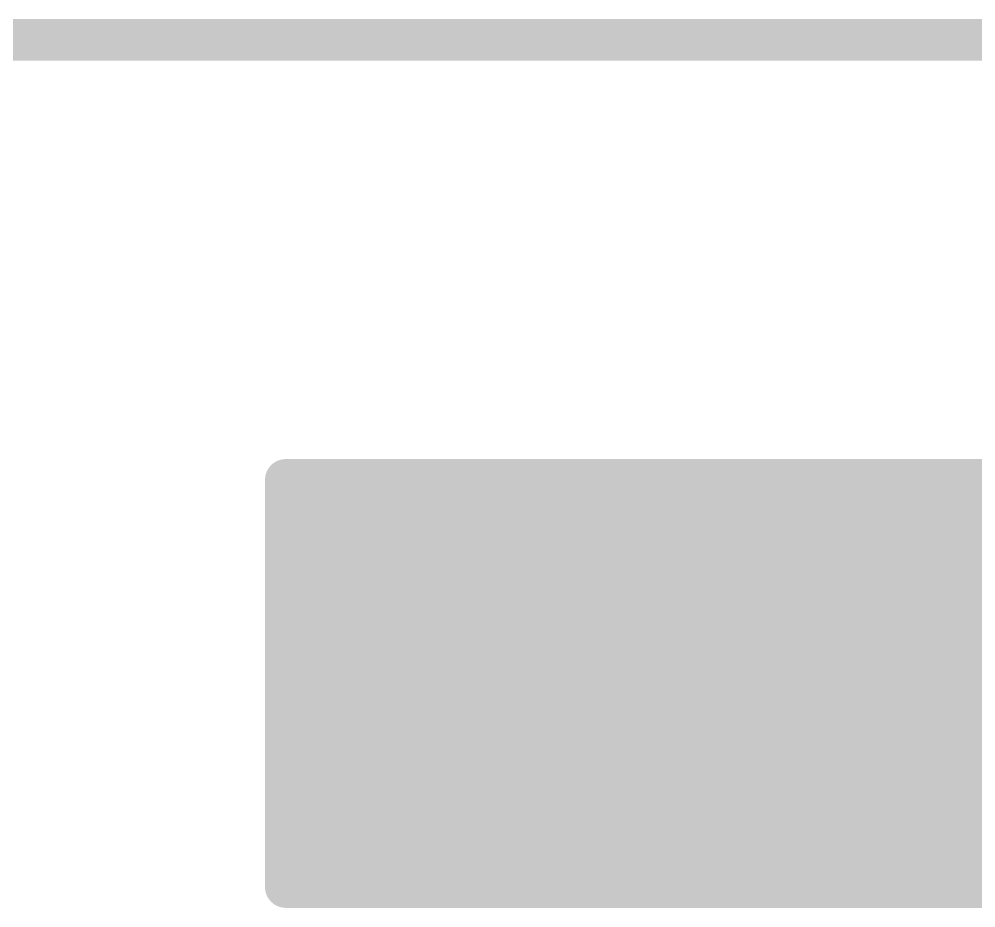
# Model space of a CAD drawing. Extents: x -38 to 69, y -31 to 38.
# Drawn here: x 4.852 to 9.547, y 25.456 to 29.82 of the extents above; entities that cross this region are included whole.
import ezdxf

# ---------------------------------------------------------------- set-up
doc = ezdxf.new("R2010")
doc.units = 0
doc.layers.add('20', color=53, linetype='CONTINUOUS')
doc.layers.add('46', color=140, linetype='CONTINUOUS')

# ---------------------------------------------------------------- blocks, each defined once
blk = doc.blocks.new('RECT')
blk.add_solid([(-0.5, -0.5), (0.5, -0.5), (-0.5, 0.5), (0.5, 0.5)])

msp = doc.modelspace()

# ---------------------------------------------------------------- linework, layer by layer
at = {"layer": '20', "const_width": 0.2032}
for points in [[(12.16, 29.718), (-3.556, 29.718)], [(12.16, 27.558), (6.16, 27.558)], [(6.16, 27.558), (6.16, 25.558)], [(6.16, 25.558), (14.16, 25.558)]]:
    msp.add_lwpolyline(points, dxfattribs=at)
at = {"layer": '20', "const_width": 0.1016}
for points in [[(6.16, 27.6088, 1), (6.16, 27.5072)], [(6.2108, 27.558, 1), (6.1092, 27.558)], [(6.16, 25.6088, 1), (6.16, 25.5072)], [(6.1092, 25.558, 1), (6.2108, 25.558)]]:
    msp.add_lwpolyline(points, format="xyb", dxfattribs=at)

# ---------------------------------------------------------------- block references
at = {"layer": '46', "xscale": 8, "yscale": 2, "rotation": 180}
msp.add_blockref('RECT', (10.16, 26.558), dxfattribs=at)

doc.saveas('drawing.dxf')
